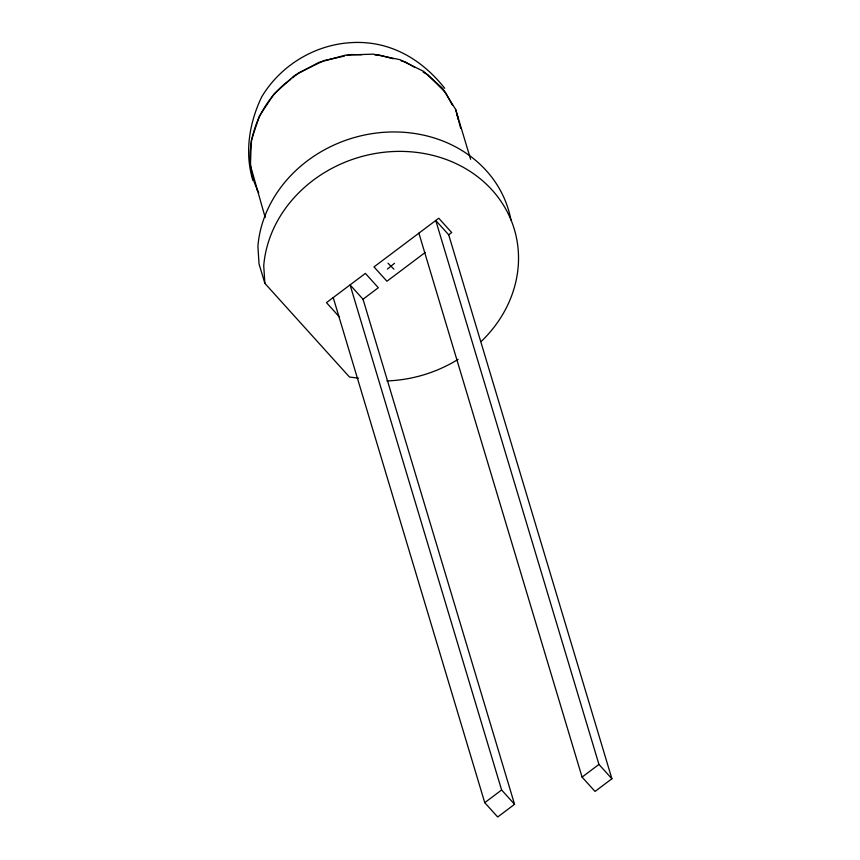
<?xml version="1.0" encoding="UTF-8"?>
<svg xmlns="http://www.w3.org/2000/svg" width="860" height="860" viewBox="0 0 860 860"><rect width="100%" height="100%" fill="white"/><g stroke="black" fill="none" stroke-linecap="round" stroke-linejoin="round"><path stroke-width="1.29" d="M290.744 79.335C256.721 103.125 239.091 151.79 257.591 190.253M292.626 77.808L298.861 72.713L324.016 60.608L344.441 56.083M387.441 269.062L394.482 263.321M362.554 299.581L378.325 287.724L365.382 273.394L326.467 302.645L339.41 316.974M425.162 252.507L386.946 281.241L373.992 266.912L438.75 218.225L451.693 232.555L448.512 234.952M484.75 802.67L501.616 789.985L350.084 284.896L363.027 299.226L514.559 804.315L497.693 817L484.75 802.67L333.218 297.571M582.08 777.107L598.947 764.422L435.762 220.482L448.705 234.812L611.901 778.762L595.034 791.437L582.08 777.107L418.895 233.157M347.021 55.513L351.342 54.567L361.748 54.728M374.842 54.932L378.991 54.997L393.375 58.803M358.48 378.153L349.493 377.046L264.869 283.359L259.032 263.923L257.903 246.325A128.763 113.477 -16.7 0 1 379.238 132.719A128.763 113.477 -16.7 0 1 510.947 219.977M401.158 60.856L405.071 61.888L415.079 67.553M423.195 72.154L427.796 74.755L445.641 92.719L452.296 105.103M388 263.214L393.912 269.169M444.717 88.268C420.346 57.48 386.763 38.85 346.601 43L343.796 43.301C310.03 47.59 279.199 67.682 261.709 96.879C249.282 122.679 244.369 152.854 252.947 180.589M598.947 764.422L611.901 778.762M501.616 789.985L514.559 804.315M470.613 159.293L455.66 109.446L442.556 88.3L423.55 71.326L399.975 59.673L373.401 54.137L345.666 55.083L318.651 62.457L294.185 75.766L273.953 94.084L259.333 116.175L251.303 140.535L250.432 165.496L265.202 217.472M256.764 189.361L258.699 192.479M456.681 113.283L458.423 119.83L455.66 109.446M458.745 121.056L460.691 128.409M264.869 283.359L263.73 265.762A128.763 113.477 -16.7 0 1 444.093 158.734A128.763 113.477 -16.7 0 1 481.127 341.57M458.154 359.34A128.763 113.477 -16.7 0 1 386.903 380.926"/></g></svg>
